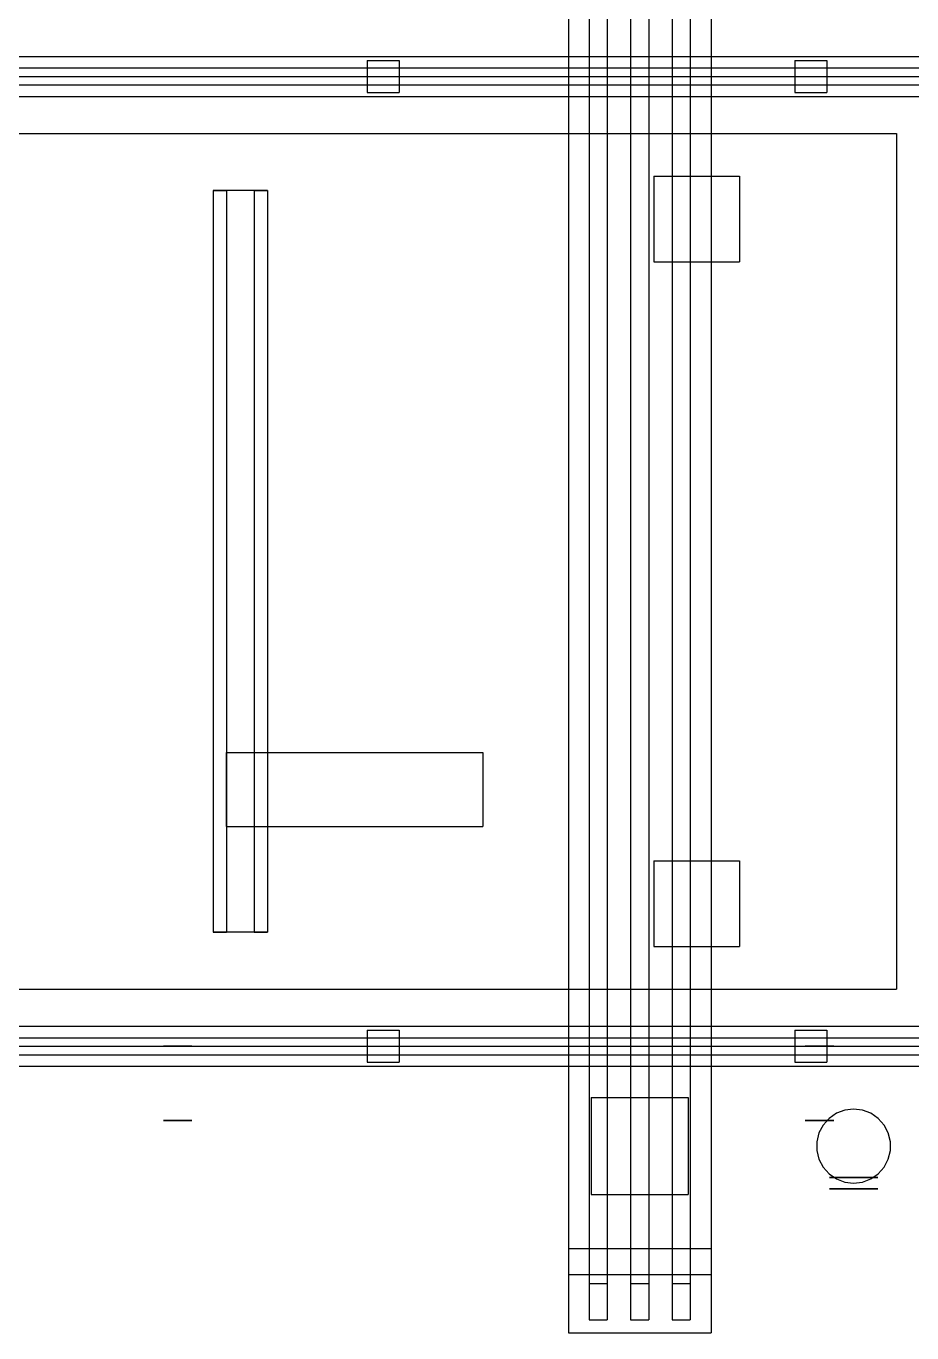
# Model space of a CAD drawing. Header units: millimetres. Extents: x -1355 to 669, y -1138 to 733.
# Drawn here: x -266.3 to -232.1, y -490.9 to -440.6 of the extents above; entities that cross this region are included whole.
import ezdxf

# ---------------------------------------------------------------- set-up
doc = ezdxf.new("R2010")
doc.units = ezdxf.units.MM
doc.layers.add('HIDDEN', color=8, linetype='Continuous')

msp = doc.modelspace()

# ---------------------------------------------------------------- linework, layer by layer
at = {"layer": 'HIDDEN'}
for points in [[(-245.35, -232.448), (-245.35, -490.948)], [(-245.35, -232.448), (-245.35, -490.948)], [(-239.85, -232.448), (-239.85, -490.948)], [(-239.85, -232.448), (-239.85, -490.948)], [(-244.55, -232.948), (-244.55, -490.448)], [(-244.55, -232.948), (-244.55, -490.448)], [(-243.85, -232.948), (-243.85, -490.448)], [(-243.85, -232.948), (-243.85, -490.448)], [(-242.95, -232.948), (-242.95, -490.448)], [(-242.95, -232.948), (-242.95, -490.448)], [(-242.25, -232.948), (-242.25, -490.448)], [(-242.25, -232.948), (-242.25, -490.448)], [(-241.35, -232.948), (-241.35, -490.448)], [(-241.35, -232.948), (-241.35, -490.448)], [(-240.65, -232.948), (-240.65, -490.448)], [(-240.65, -232.948), (-240.65, -490.448)], [(-317.4, -441.728), (-97.4, -441.728)], [(-317.4, -441.728), (-97.4, -441.728)], [(-317.4, -441.728), (-97.4, -441.728)], [(-317.4, -441.728), (-97.4, -441.728)], [(-253.116, -441.882), (-251.884, -441.882)], [(-253.116, -441.882), (-251.884, -441.882)], [(-253.116, -441.882), (-253.116, -443.114)], [(-253.116, -441.882), (-253.116, -443.114)], [(-251.884, -441.882), (-251.884, -443.114)], [(-251.884, -441.882), (-251.884, -443.114)], [(-236.616, -441.882), (-235.384, -441.882)], [(-236.616, -441.882), (-235.384, -441.882)], [(-236.616, -441.882), (-236.616, -443.114)], [(-236.616, -441.882), (-236.616, -443.114)], [(-235.384, -441.882), (-235.384, -443.114)], [(-235.384, -441.882), (-235.384, -443.114)], [(-317.4, -442.168), (-97.4, -442.168)], [(-317.4, -442.168), (-97.4, -442.168)], [(-317.4, -442.498), (-97.4, -442.498)], [(-317.4, -442.498), (-97.4, -442.498)], [(-317.4, -442.498), (-97.4, -442.498)], [(-317.4, -442.498), (-97.4, -442.498)], [(-317.4, -442.498), (-97.4, -442.498)], [(-317.4, -442.498), (-97.4, -442.498)], [(-317.4, -442.828), (-97.4, -442.828)], [(-317.4, -442.828), (-97.4, -442.828)], [(-317.4, -443.268), (-97.4, -443.268)], [(-317.4, -443.268), (-97.4, -443.268)], [(-317.4, -443.268), (-97.4, -443.268)], [(-317.4, -443.268), (-97.4, -443.268)], [(-253.116, -443.114), (-251.884, -443.114)], [(-253.116, -443.114), (-251.884, -443.114)], [(-236.616, -443.114), (-235.384, -443.114)], [(-236.616, -443.114), (-235.384, -443.114)], [(-296.5, -444.698), (-232.7, -444.698)], [(-296.5, -444.698), (-232.7, -444.698)], [(-232.7, -444.698), (-232.7, -477.698)], [(-232.7, -444.698), (-232.7, -477.698)], [(-242.05, -446.348), (-238.75, -446.348)], [(-242.05, -446.348), (-238.75, -446.348)], [(-242.05, -446.348), (-242.05, -449.648)], [(-242.05, -446.348), (-242.05, -449.648)], [(-238.75, -446.348), (-238.75, -449.648)], [(-238.75, -446.348), (-238.75, -449.648)], [(-259.05, -446.898), (-258.534, -446.898)], [(-257.466, -446.898), (-259.05, -446.898)], [(-259.05, -446.898), (-259.05, -475.498)], [(-259.05, -446.898), (-258.534, -446.898)], [(-257.466, -446.898), (-259.05, -446.898)], [(-259.05, -446.898), (-259.05, -475.498)], [(-259.05, -446.898), (-258.534, -446.898)], [(-257.466, -446.898), (-259.05, -446.898)], [(-259.05, -446.898), (-259.05, -475.498)], [(-259.05, -446.898), (-258.534, -446.898)], [(-257.466, -446.898), (-259.05, -446.898)], [(-259.05, -446.898), (-259.05, -475.498)], [(-256.95, -446.898), (-258.534, -446.898)], [(-258.534, -446.898), (-258.534, -475.498)], [(-256.95, -446.898), (-258.534, -446.898)], [(-258.534, -446.898), (-258.534, -475.498)], [(-256.95, -446.898), (-258.534, -446.898)], [(-258.534, -446.898), (-258.534, -475.498)], [(-256.95, -446.898), (-258.534, -446.898)], [(-258.534, -446.898), (-258.534, -475.498)], [(-257.466, -446.898), (-256.95, -446.898)], [(-257.466, -446.898), (-257.466, -475.498)], [(-257.466, -446.898), (-256.95, -446.898)], [(-257.466, -446.898), (-257.466, -475.498)], [(-257.466, -446.898), (-256.95, -446.898)], [(-257.466, -446.898), (-257.466, -475.498)], [(-257.466, -446.898), (-256.95, -446.898)], [(-257.466, -446.898), (-257.466, -475.498)], [(-256.95, -446.898), (-256.95, -475.498)], [(-256.95, -446.898), (-256.95, -475.498)], [(-256.95, -446.898), (-256.95, -475.498)], [(-256.95, -446.898), (-256.95, -475.498)], [(-242.05, -449.648), (-238.75, -449.648)], [(-242.05, -449.648), (-238.75, -449.648)], [(-258.55, -468.568), (-248.65, -468.568)], [(-258.55, -468.568), (-248.65, -468.568)], [(-258.55, -468.568), (-258.55, -471.428)], [(-258.55, -468.568), (-258.55, -471.428)], [(-248.65, -468.568), (-248.65, -471.428)], [(-248.65, -468.568), (-248.65, -471.428)], [(-258.55, -471.428), (-248.65, -471.428)], [(-258.55, -471.428), (-248.65, -471.428)], [(-242.05, -472.748), (-238.75, -472.748)], [(-242.05, -472.748), (-238.75, -472.748)], [(-242.05, -472.748), (-242.05, -476.048)], [(-242.05, -472.748), (-242.05, -476.048)], [(-238.75, -472.748), (-238.75, -476.048)], [(-238.75, -472.748), (-238.75, -476.048)], [(-259.05, -475.498), (-258.534, -475.498)], [(-257.466, -475.498), (-259.05, -475.498)], [(-259.05, -475.498), (-258.534, -475.498)], [(-257.466, -475.498), (-259.05, -475.498)], [(-259.05, -475.498), (-258.534, -475.498)], [(-257.466, -475.498), (-259.05, -475.498)], [(-259.05, -475.498), (-258.534, -475.498)], [(-257.466, -475.498), (-259.05, -475.498)], [(-256.95, -475.498), (-258.534, -475.498)], [(-256.95, -475.498), (-258.534, -475.498)], [(-256.95, -475.498), (-258.534, -475.498)], [(-256.95, -475.498), (-258.534, -475.498)], [(-257.466, -475.498), (-256.95, -475.498)], [(-257.466, -475.498), (-256.95, -475.498)], [(-257.466, -475.498), (-256.95, -475.498)], [(-257.466, -475.498), (-256.95, -475.498)], [(-242.05, -476.048), (-238.75, -476.048)], [(-242.05, -476.048), (-238.75, -476.048)], [(-296.5, -477.698), (-232.7, -477.698)], [(-296.5, -477.698), (-232.7, -477.698)], [(-317.4, -479.128), (-97.4, -479.128)], [(-317.4, -479.128), (-97.4, -479.128)], [(-317.4, -479.128), (-97.4, -479.128)], [(-317.4, -479.128), (-97.4, -479.128)], [(-317.4, -479.568), (-97.4, -479.568)], [(-317.4, -479.568), (-97.4, -479.568)], [(-253.116, -479.282), (-251.884, -479.282)], [(-253.116, -479.282), (-251.884, -479.282)], [(-253.116, -479.282), (-253.116, -480.514)], [(-253.116, -479.282), (-253.116, -480.514)], [(-251.884, -479.282), (-251.884, -480.514)], [(-251.884, -479.282), (-251.884, -480.514)], [(-236.616, -479.282), (-235.384, -479.282)], [(-236.616, -479.282), (-235.384, -479.282)], [(-236.616, -479.282), (-236.616, -480.514)], [(-236.616, -479.282), (-236.616, -480.514)], [(-235.384, -479.282), (-235.384, -480.514)], [(-235.384, -479.282), (-235.384, -480.514)], [(-317.4, -479.898), (-97.4, -479.898)], [(-317.4, -479.898), (-97.4, -479.898)], [(-317.4, -479.898), (-97.4, -479.898)], [(-317.4, -479.898), (-97.4, -479.898)], [(-317.4, -479.898), (-97.4, -479.898)], [(-317.4, -479.898), (-97.4, -479.898)], [(-260.97, -479.898), (-260.966, -479.898)], [(-260.966, -479.898), (-260.97, -479.898)], [(-260.966, -479.898), (-260.934, -479.898)], [(-260.934, -479.898), (-260.966, -479.898)], [(-260.934, -479.898), (-260.873, -479.898)], [(-260.873, -479.898), (-260.934, -479.898)], [(-260.873, -479.898), (-260.785, -479.898)], [(-260.785, -479.898), (-260.873, -479.898)], [(-260.785, -479.898), (-260.676, -479.898)], [(-260.676, -479.898), (-260.785, -479.898)], [(-260.676, -479.898), (-260.552, -479.898)], [(-260.552, -479.898), (-260.676, -479.898)], [(-260.552, -479.898), (-260.42, -479.898)], [(-260.42, -479.898), (-260.552, -479.898)], [(-260.288, -479.898), (-260.42, -479.898)], [(-260.42, -479.898), (-260.288, -479.898)], [(-260.164, -479.898), (-260.288, -479.898)], [(-260.288, -479.898), (-260.164, -479.898)], [(-260.055, -479.898), (-260.164, -479.898)], [(-260.164, -479.898), (-260.055, -479.898)], [(-259.967, -479.898), (-260.055, -479.898)], [(-260.055, -479.898), (-259.967, -479.898)], [(-259.906, -479.898), (-259.967, -479.898)], [(-259.967, -479.898), (-259.906, -479.898)], [(-259.874, -479.898), (-259.906, -479.898)], [(-259.906, -479.898), (-259.874, -479.898)], [(-259.87, -479.898), (-259.874, -479.898)], [(-259.874, -479.898), (-259.87, -479.898)], [(-236.22, -479.898), (-236.216, -479.898)], [(-236.216, -479.898), (-236.22, -479.898)], [(-236.216, -479.898), (-236.184, -479.898)], [(-236.184, -479.898), (-236.216, -479.898)], [(-236.184, -479.898), (-236.123, -479.898)], [(-236.123, -479.898), (-236.184, -479.898)], [(-236.123, -479.898), (-236.035, -479.898)], [(-236.035, -479.898), (-236.123, -479.898)], [(-236.035, -479.898), (-235.926, -479.898)], [(-235.926, -479.898), (-236.035, -479.898)], [(-235.926, -479.898), (-235.802, -479.898)], [(-235.802, -479.898), (-235.926, -479.898)], [(-235.802, -479.898), (-235.67, -479.898)], [(-235.67, -479.898), (-235.802, -479.898)], [(-235.538, -479.898), (-235.67, -479.898)], [(-235.67, -479.898), (-235.538, -479.898)], [(-235.414, -479.898), (-235.538, -479.898)], [(-235.538, -479.898), (-235.414, -479.898)], [(-235.305, -479.898), (-235.414, -479.898)], [(-235.414, -479.898), (-235.305, -479.898)], [(-235.217, -479.898), (-235.305, -479.898)], [(-235.305, -479.898), (-235.217, -479.898)], [(-235.156, -479.898), (-235.217, -479.898)], [(-235.217, -479.898), (-235.156, -479.898)], [(-235.124, -479.898), (-235.156, -479.898)], [(-235.156, -479.898), (-235.124, -479.898)], [(-235.12, -479.898), (-235.124, -479.898)], [(-235.124, -479.898), (-235.12, -479.898)], [(-317.4, -480.228), (-97.4, -480.228)], [(-317.4, -480.228), (-97.4, -480.228)], [(-317.4, -480.668), (-97.4, -480.668)], [(-317.4, -480.668), (-97.4, -480.668)], [(-317.4, -480.668), (-97.4, -480.668)], [(-317.4, -480.668), (-97.4, -480.668)], [(-253.116, -480.514), (-251.884, -480.514)], [(-253.116, -480.514), (-251.884, -480.514)], [(-236.616, -480.514), (-235.384, -480.514)], [(-236.616, -480.514), (-235.384, -480.514)], [(-244.47, -481.878), (-240.73, -481.878)], [(-244.47, -481.878), (-240.73, -481.878)], [(-244.47, -481.878), (-244.47, -485.618)], [(-244.47, -481.878), (-244.47, -485.618)], [(-240.73, -481.878), (-240.73, -485.618)], [(-240.73, -481.878), (-240.73, -485.618)], [(-235.298, -482.678), (-235.527, -482.936)], [(-235.298, -482.678), (-235.527, -482.936)], [(-235.015, -482.482), (-235.298, -482.678)], [(-235.015, -482.482), (-235.298, -482.678)], [(-234.692, -482.36), (-235.015, -482.482)], [(-234.692, -482.36), (-235.015, -482.482)], [(-234.35, -482.318), (-234.692, -482.36)], [(-234.35, -482.318), (-234.692, -482.36)], [(-234.008, -482.36), (-234.35, -482.318)], [(-234.008, -482.36), (-234.35, -482.318)], [(-233.685, -482.482), (-234.008, -482.36)], [(-233.685, -482.482), (-234.008, -482.36)], [(-233.402, -482.678), (-233.685, -482.482)], [(-233.402, -482.678), (-233.685, -482.482)], [(-233.173, -482.936), (-233.402, -482.678)], [(-233.173, -482.936), (-233.402, -482.678)], [(-260.97, -482.758), (-260.966, -482.758)], [(-260.966, -482.758), (-260.97, -482.758)], [(-260.966, -482.758), (-260.934, -482.758)], [(-260.934, -482.758), (-260.966, -482.758)], [(-260.934, -482.758), (-260.873, -482.758)], [(-260.873, -482.758), (-260.934, -482.758)], [(-260.873, -482.758), (-260.785, -482.758)], [(-260.785, -482.758), (-260.873, -482.758)], [(-260.785, -482.758), (-260.676, -482.758)], [(-260.676, -482.758), (-260.785, -482.758)], [(-260.676, -482.758), (-260.552, -482.758)], [(-260.552, -482.758), (-260.676, -482.758)], [(-260.552, -482.758), (-260.42, -482.758)], [(-260.42, -482.758), (-260.552, -482.758)], [(-260.288, -482.758), (-260.42, -482.758)], [(-260.42, -482.758), (-260.288, -482.758)], [(-260.164, -482.758), (-260.288, -482.758)], [(-260.288, -482.758), (-260.164, -482.758)], [(-260.055, -482.758), (-260.164, -482.758)], [(-260.164, -482.758), (-260.055, -482.758)], [(-259.967, -482.758), (-260.055, -482.758)], [(-260.055, -482.758), (-259.967, -482.758)], [(-259.906, -482.758), (-259.967, -482.758)], [(-259.967, -482.758), (-259.906, -482.758)], [(-259.874, -482.758), (-259.906, -482.758)], [(-259.906, -482.758), (-259.874, -482.758)], [(-259.87, -482.758), (-259.874, -482.758)], [(-259.874, -482.758), (-259.87, -482.758)], [(-236.22, -482.758), (-236.216, -482.758)], [(-236.216, -482.758), (-236.22, -482.758)], [(-236.216, -482.758), (-236.184, -482.758)], [(-236.184, -482.758), (-236.216, -482.758)], [(-236.184, -482.758), (-236.123, -482.758)], [(-236.123, -482.758), (-236.184, -482.758)], [(-236.123, -482.758), (-236.035, -482.758)], [(-236.035, -482.758), (-236.123, -482.758)], [(-236.035, -482.758), (-235.926, -482.758)], [(-235.926, -482.758), (-236.035, -482.758)], [(-235.926, -482.758), (-235.802, -482.758)], [(-235.802, -482.758), (-235.926, -482.758)], [(-235.802, -482.758), (-235.67, -482.758)], [(-235.67, -482.758), (-235.802, -482.758)], [(-235.527, -482.936), (-235.687, -483.241)], [(-235.527, -482.936), (-235.687, -483.241)], [(-235.538, -482.758), (-235.67, -482.758)], [(-235.67, -482.758), (-235.538, -482.758)], [(-235.414, -482.758), (-235.538, -482.758)], [(-235.538, -482.758), (-235.414, -482.758)], [(-235.305, -482.758), (-235.414, -482.758)], [(-235.414, -482.758), (-235.305, -482.758)], [(-235.217, -482.758), (-235.305, -482.758)], [(-235.305, -482.758), (-235.217, -482.758)], [(-235.156, -482.758), (-235.217, -482.758)], [(-235.217, -482.758), (-235.156, -482.758)], [(-235.124, -482.758), (-235.156, -482.758)], [(-235.156, -482.758), (-235.124, -482.758)], [(-235.12, -482.758), (-235.124, -482.758)], [(-235.124, -482.758), (-235.12, -482.758)], [(-233.013, -483.241), (-233.173, -482.936)], [(-233.013, -483.241), (-233.173, -482.936)], [(-235.687, -483.241), (-235.77, -483.576)], [(-235.687, -483.241), (-235.77, -483.576)], [(-235.77, -483.576), (-235.77, -483.921)], [(-235.77, -483.576), (-235.77, -483.921)], [(-232.93, -483.576), (-233.013, -483.241)], [(-232.93, -483.576), (-233.013, -483.241)], [(-232.93, -483.921), (-232.93, -483.576)], [(-232.93, -483.921), (-232.93, -483.576)], [(-235.77, -483.921), (-235.687, -484.255)], [(-235.77, -483.921), (-235.687, -484.255)], [(-233.013, -484.255), (-232.93, -483.921)], [(-233.013, -484.255), (-232.93, -483.921)], [(-235.687, -484.255), (-235.527, -484.561)], [(-235.687, -484.255), (-235.527, -484.561)], [(-235.527, -484.561), (-235.298, -484.819)], [(-235.527, -484.561), (-235.298, -484.819)], [(-233.402, -484.819), (-233.173, -484.561)], [(-233.402, -484.819), (-233.173, -484.561)], [(-233.173, -484.561), (-233.013, -484.255)], [(-233.173, -484.561), (-233.013, -484.255)], [(-235.298, -484.819), (-235.015, -485.015)], [(-235.298, -484.819), (-235.015, -485.015)], [(-235.285, -484.958), (-235.278, -484.958)], [(-235.278, -484.958), (-235.285, -484.958)], [(-235.278, -484.958), (-235.224, -484.958)], [(-235.224, -484.958), (-235.278, -484.958)], [(-235.224, -484.958), (-235.119, -484.958)], [(-235.119, -484.958), (-235.224, -484.958)], [(-235.119, -484.958), (-234.97, -484.958)], [(-234.97, -484.958), (-235.119, -484.958)], [(-235.015, -485.015), (-234.692, -485.137)], [(-235.015, -485.015), (-234.692, -485.137)], [(-234.97, -484.958), (-234.785, -484.958)], [(-234.785, -484.958), (-234.97, -484.958)], [(-234.785, -484.958), (-234.574, -484.958)], [(-234.574, -484.958), (-234.785, -484.958)], [(-234.692, -485.137), (-234.35, -485.178)], [(-234.692, -485.137), (-234.35, -485.178)], [(-234.574, -484.958), (-234.35, -484.958)], [(-234.35, -484.958), (-234.574, -484.958)], [(-234.126, -484.958), (-234.35, -484.958)], [(-234.35, -484.958), (-234.126, -484.958)], [(-234.35, -485.178), (-234.008, -485.137)], [(-234.35, -485.178), (-234.008, -485.137)], [(-233.915, -484.958), (-234.126, -484.958)], [(-234.126, -484.958), (-233.915, -484.958)], [(-234.008, -485.137), (-233.685, -485.015)], [(-234.008, -485.137), (-233.685, -485.015)], [(-233.73, -484.958), (-233.915, -484.958)], [(-233.915, -484.958), (-233.73, -484.958)], [(-233.581, -484.958), (-233.73, -484.958)], [(-233.73, -484.958), (-233.581, -484.958)], [(-233.685, -485.015), (-233.402, -484.819)], [(-233.685, -485.015), (-233.402, -484.819)], [(-233.476, -484.958), (-233.581, -484.958)], [(-233.581, -484.958), (-233.476, -484.958)], [(-233.422, -484.958), (-233.476, -484.958)], [(-233.476, -484.958), (-233.422, -484.958)], [(-233.415, -484.958), (-233.422, -484.958)], [(-233.422, -484.958), (-233.415, -484.958)], [(-244.47, -485.618), (-240.73, -485.618)], [(-244.47, -485.618), (-240.73, -485.618)], [(-235.285, -485.398), (-235.278, -485.398)], [(-235.278, -485.398), (-235.285, -485.398)], [(-235.278, -485.398), (-235.224, -485.398)], [(-235.224, -485.398), (-235.278, -485.398)], [(-235.224, -485.398), (-235.119, -485.398)], [(-235.119, -485.398), (-235.224, -485.398)], [(-235.119, -485.398), (-234.97, -485.398)], [(-234.97, -485.398), (-235.119, -485.398)], [(-234.97, -485.398), (-234.785, -485.398)], [(-234.785, -485.398), (-234.97, -485.398)], [(-234.785, -485.398), (-234.574, -485.398)], [(-234.574, -485.398), (-234.785, -485.398)], [(-234.574, -485.398), (-234.35, -485.398)], [(-234.35, -485.398), (-234.574, -485.398)], [(-234.126, -485.398), (-234.35, -485.398)], [(-234.35, -485.398), (-234.126, -485.398)], [(-233.915, -485.398), (-234.126, -485.398)], [(-234.126, -485.398), (-233.915, -485.398)], [(-233.73, -485.398), (-233.915, -485.398)], [(-233.915, -485.398), (-233.73, -485.398)], [(-233.581, -485.398), (-233.73, -485.398)], [(-233.73, -485.398), (-233.581, -485.398)], [(-233.476, -485.398), (-233.581, -485.398)], [(-233.581, -485.398), (-233.476, -485.398)], [(-233.422, -485.398), (-233.476, -485.398)], [(-233.476, -485.398), (-233.422, -485.398)], [(-233.415, -485.398), (-233.422, -485.398)], [(-233.422, -485.398), (-233.415, -485.398)], [(-245.35, -487.698), (-239.85, -487.698)], [(-245.35, -487.698), (-239.85, -487.698)], [(-245.35, -487.698), (-245.35, -488.698)], [(-245.35, -487.698), (-245.35, -488.698)], [(-239.85, -487.698), (-239.85, -488.698)], [(-239.85, -487.698), (-239.85, -488.698)], [(-245.35, -488.698), (-239.85, -488.698)], [(-245.35, -488.698), (-239.85, -488.698)], [(-244.55, -488.698), (-243.85, -488.698)], [(-244.55, -488.698), (-243.85, -488.698)], [(-244.55, -488.698), (-244.55, -489.048)], [(-244.55, -488.698), (-244.55, -489.048)], [(-243.85, -488.698), (-243.85, -489.048)], [(-243.85, -488.698), (-243.85, -489.048)], [(-242.95, -488.698), (-242.25, -488.698)], [(-242.95, -488.698), (-242.25, -488.698)], [(-242.95, -488.698), (-242.95, -489.048)], [(-242.95, -488.698), (-242.95, -489.048)], [(-242.25, -488.698), (-242.25, -489.048)], [(-242.25, -488.698), (-242.25, -489.048)], [(-241.35, -488.698), (-240.65, -488.698)], [(-241.35, -488.698), (-240.65, -488.698)], [(-241.35, -488.698), (-241.35, -489.048)], [(-241.35, -488.698), (-241.35, -489.048)], [(-240.65, -488.698), (-240.65, -489.048)], [(-240.65, -488.698), (-240.65, -489.048)], [(-244.55, -489.048), (-243.85, -489.048)], [(-244.55, -489.048), (-243.85, -489.048)], [(-242.95, -489.048), (-242.25, -489.048)], [(-242.95, -489.048), (-242.25, -489.048)], [(-241.35, -489.048), (-240.65, -489.048)], [(-241.35, -489.048), (-240.65, -489.048)], [(-244.55, -490.448), (-243.85, -490.448)], [(-244.55, -490.448), (-243.85, -490.448)], [(-242.95, -490.448), (-242.25, -490.448)], [(-242.95, -490.448), (-242.25, -490.448)], [(-241.35, -490.448), (-240.65, -490.448)], [(-241.35, -490.448), (-240.65, -490.448)], [(-245.35, -490.948), (-239.85, -490.948)], [(-245.35, -490.948), (-239.85, -490.948)]]:
    msp.add_lwpolyline(points, dxfattribs=at)

doc.saveas('drawing.dxf')
